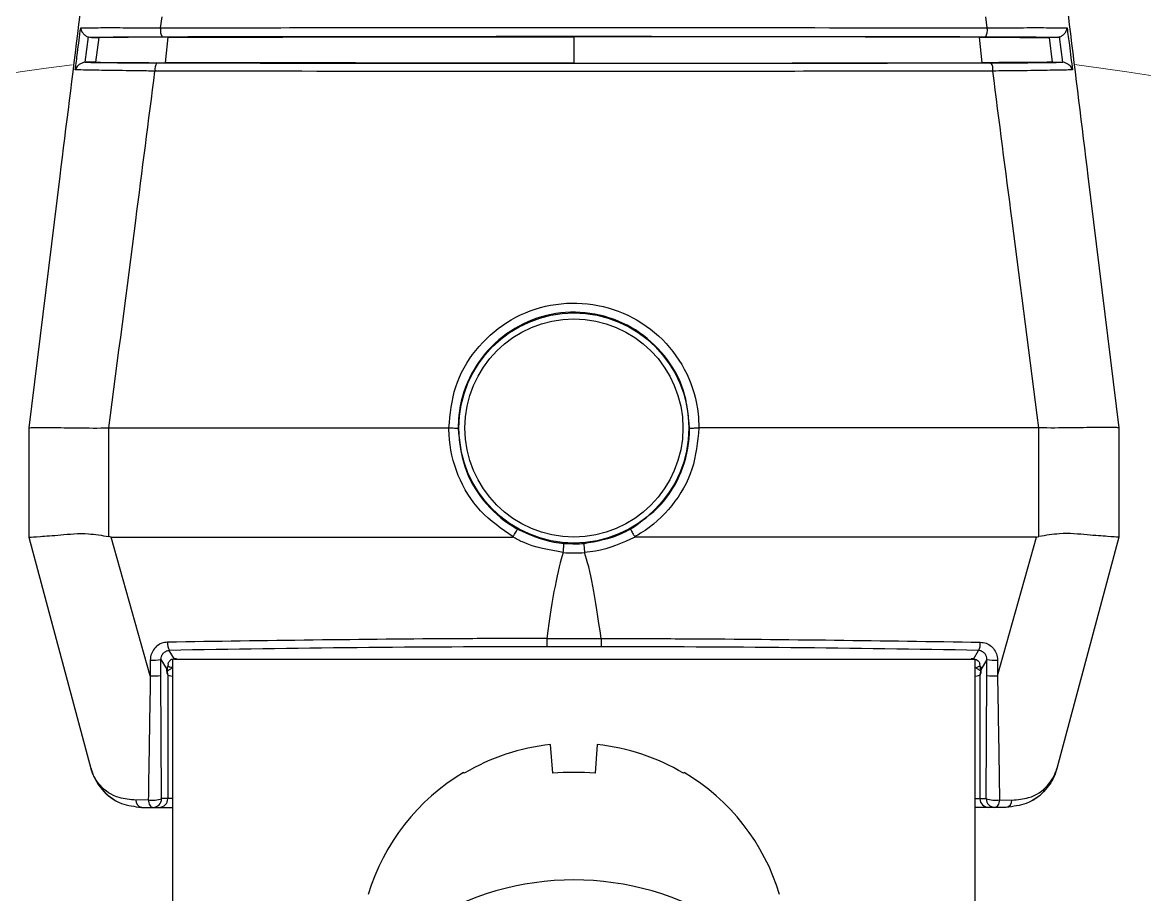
# Model space of a CAD drawing. Extents: x 11 to 120, y 2 to 94.
# Drawn here: x 113.379 to 114.666, y 43.944 to 44.944 of the extents above; entities that cross this region are included whole.
import ezdxf

# ---------------------------------------------------------------- set-up
doc = ezdxf.new("R2010")
doc.units = 0
doc.header["$MEASUREMENT"] = 0
doc.linetypes.add('SLD-Solid', pattern=[0])
doc.layers.add('OBJECT', color=7, linetype='CONTINUOUS')

msp = doc.modelspace()

# ---------------------------------------------------------------- linework, layer by layer
at = {"layer": 'OBJECT'}
for p, q in [((113.5375, 44.9377), (113.5392, 44.9502)), ((114.4857, 44.9377), (114.484, 44.9502)), ((113.4544, 44.9273), (113.4507, 44.8982)), ((113.5432, 44.8978), (113.5464, 44.927)), ((114.0116, 44.9275), (114.0116, 44.8973)), ((114.48, 44.8978), (114.4768, 44.927)), ((114.5725, 44.8982), (114.5687, 44.9273)), ((113.4584, 44.9265), (113.4666, 44.9265)), ((113.4666, 44.9265), (113.4631, 44.8983)), ((114.5648, 44.9265), (114.5566, 44.9265)), ((114.5566, 44.9265), (114.5601, 44.8983)), ((113.4631, 44.8983), (113.4521, 44.8983)), ((114.5601, 44.8983), (114.5711, 44.8983)), ((114.5711, 44.8983), (114.5725, 44.8982)), ((113.422, 44.7675), (113.3866, 44.4789)), ((114.6012, 44.7675), (114.6366, 44.4789)), ((113.3866, 44.4789), (113.3866, 44.3539)), ((113.3866, 44.4789), (113.3866, 44.4789)), ((113.4781, 44.3544), (113.4781, 44.4789)), ((113.4781, 44.4789), (113.4783, 44.4789)), ((113.4783, 44.4789), (113.8682, 44.4789)), ((113.8682, 44.4789), (113.8682, 44.4789)), ((114.5449, 44.4789), (114.155, 44.4789)), ((114.155, 44.4789), (114.155, 44.4789)), ((114.545, 44.4789), (114.5449, 44.4789)), ((114.545, 44.3544), (114.545, 44.4789)), ((114.6366, 44.4789), (114.6366, 44.3539)), ((114.6366, 44.4789), (114.6366, 44.4789)), ((113.3866, 44.3539), (113.3866, 44.3539)), ((113.4809, 44.3539), (113.4781, 44.3544)), ((113.5258, 44.1947), (113.4809, 44.3539)), ((113.4809, 44.3539), (113.9413, 44.3539)), ((114.5423, 44.3539), (114.0819, 44.3539)), ((114.4974, 44.1947), (114.5423, 44.3539)), ((114.5423, 44.3539), (114.545, 44.3544)), ((114.6366, 44.3539), (114.6366, 44.3539)), ((113.9994, 44.3361), (113.9994, 44.3361)), ((114.0238, 44.3361), (114.0238, 44.3361)), ((113.9805, 44.2375), (113.9805, 44.2376)), ((113.9805, 44.2375), (114.0427, 44.2375)), ((114.0427, 44.2375), (114.0427, 44.2376)), ((113.5535, 44.214), (113.5476, 44.2239)), ((114.0426, 44.2281), (113.9806, 44.2281)), ((114.4697, 44.214), (114.4756, 44.2239)), ((113.5258, 44.2128), (113.5258, 44.1947)), ((113.538, 44.1952), (113.5379, 44.2134)), ((113.5379, 44.2134), (113.545, 44.2015)), ((113.5462, 44.2085), (113.546, 44.2089)), ((113.5516, 43.8624), (113.5516, 44.2137)), ((113.5536, 44.214), (113.5535, 44.214)), ((113.5558, 44.214), (114.4674, 44.214)), ((113.5558, 44.214), (114.4674, 44.214)), ((113.5558, 44.214), (113.5558, 44.214)), ((114.4674, 44.214), (114.4674, 44.214)), ((114.4696, 44.214), (114.4697, 44.214)), ((114.4716, 44.2137), (114.4716, 43.8624)), ((114.477, 44.2085), (114.4772, 44.2089)), ((114.4853, 44.2134), (114.4782, 44.2015)), ((114.4852, 44.1952), (114.4853, 44.2134)), ((114.4974, 44.2128), (114.4974, 44.1947)), ((113.5388, 44.0539), (113.538, 44.1952)), ((113.545, 44.2015), (113.545, 44.1991)), ((113.5451, 44.1972), (113.5459, 44.1959)), ((113.5459, 44.1959), (113.5459, 44.0539)), ((114.4781, 44.1972), (114.4773, 44.1959)), ((114.4773, 44.1959), (114.4773, 44.0539)), ((114.4782, 44.2015), (114.4782, 44.1991)), ((114.4844, 44.0539), (114.4852, 44.1952)), ((113.9873, 44.083), (113.9848, 44.116)), ((114.0384, 44.116), (114.0359, 44.083)), ((113.8851, 44.084), (113.8858, 44.083)), ((114.1374, 44.083), (114.1381, 44.084)), ((113.5235, 44.0525), (113.5093, 44.0522)), ((113.5459, 44.0539), (113.5388, 44.0539)), ((113.5516, 44.0539), (113.5459, 44.0539)), ((114.4716, 44.0539), (114.4773, 44.0539)), ((114.4773, 44.0539), (114.4844, 44.0539)), ((114.4997, 44.0525), (114.5139, 44.0522)), ((113.5157, 44.0439), (113.5288, 44.0439)), ((113.5288, 44.0439), (113.5359, 44.0439)), ((113.5359, 44.0439), (113.5515, 44.0439)), ((114.4873, 44.0439), (114.4717, 44.0439)), ((114.4944, 44.0439), (114.4873, 44.0439)), ((114.5075, 44.0439), (114.4944, 44.0439))]:
    msp.add_line(p, q, dxfattribs=at)
at = {"layer": 'OBJECT', "flags": 128}
for points in [[(113.3866, 44.3539), (113.4222, 44.2212), (113.4577, 44.0884)], [(114.6366, 44.3539), (114.601, 44.2212), (114.5654, 44.0884)], [(113.5235, 44.0525), (113.5237, 44.0508), (113.5241, 44.0491), (113.5246, 44.0476), (113.5253, 44.0464), (113.526, 44.0453), (113.5269, 44.0445), (113.5278, 44.0441), (113.5288, 44.0439)], [(114.4997, 44.0525), (114.4995, 44.0508), (114.4991, 44.0491), (114.4986, 44.0476), (114.4979, 44.0464), (114.4971, 44.0453), (114.4963, 44.0445), (114.4954, 44.0441), (114.4944, 44.0439)]]:
    msp.add_lwpolyline(points, dxfattribs=at)
at = {"layer": 'OBJECT'}
for radius in [0.1319, 0.125]:
    msp.add_circle((114.0116, 44.4789), radius, dxfattribs=at)
at = {"layer": 'OBJECT', "color": 7, "linetype": 'SLD-Solid', "lineweight": 15}
for radius, start, end in [(5.0469, 95.2273, 137.1485), (5.0469, 42.8515, 84.7041), (4.9469, 95.8954, 138.4121), (4.9469, 41.5879, 84.1049), (4.8857, 96.0599, 139.2274), (4.8857, 40.7726, 83.9392), (4.6263, 96.8115, 143.1086), (4.6263, 36.8914, 83.1919), (4.4142, 97.488, 146.9505), (4.4142, 33.0495, 82.5252)]:
    msp.add_arc((114.0116, 40.5189), radius, start, end, dxfattribs=at)
at = {"layer": 'OBJECT'}
for centre, radius, start, end in [((113.5519, 44.9351), 0.0146, 169.8676, 212.9845), ((114.4713, 44.9351), 0.0146, 327.0155, 10.1324), ((113.5438, 44.8903), 0.0128, 144.9651, 189.4347), ((114.4794, 44.8903), 0.0128, 350.5653, 35.0349), ((114.0116, 44.4785), 0.1429, 265.1062, 274.8938), ((113.5608, 44.2317), 0.0153, 174.0038, 210.7862), ((114.4624, 44.2317), 0.0153, 329.2138, 5.9962), ((113.529, 44.2805), 0.0678, 267.3198, 277.6135), ((114.4942, 44.2805), 0.0678, 262.3865, 272.6802), ((113.529, 44.2624), 0.0678, 267.32, 277.613), ((113.5359, 44.196), 0.00992, 359.7305, 23.3486), ((114.4873, 44.196), 0.00992, 156.6514, 180.2695), ((114.4942, 44.2624), 0.0678, 262.387, 272.68), ((114.0116, 43.8705), 0.2469, 96.217, 120.6029), ((114.0116, 43.8705), 0.2469, 59.3971, 83.783), ((113.5157, 44.1039), 0.06, 195, 198.0174), ((114.0116, 43.8723), 0.2466, 120.8571, 163.1157), ((114.0116, 43.7748), 0.3092, 85.4885, 94.5115), ((114.0116, 43.8723), 0.2466, 16.8843, 59.1429), ((114.5075, 44.1039), 0.06, 300.6343, 320.784), ((113.5157, 44.1039), 0.06, 221.5897, 239.3657), ((113.5174, 44.0519), 0.00813, 177.5726, 257.8036), ((113.5285, 44.0816), 0.0296, 260.2217, 290.3043), ((113.5288, 44.0539), 0.00999, 270.04, 0.0389), ((113.5359, 44.0539), 0.00999, 270.04, 0.0389), ((114.4873, 44.0539), 0.00999, 179.9611, 269.96), ((114.4947, 44.0816), 0.0296, 249.6957, 279.7783), ((114.4944, 44.0539), 0.00999, 179.9611, 269.96), ((114.5058, 44.0519), 0.00813, 282.1964, 2.4274), ((114.0116, 43.6377), 0.323, 57.4319, 122.5681)]:
    msp.add_arc(centre, radius, start, end, dxfattribs=at)
for centre, major_axis, ratio, start_param, end_param in [((114.0116, 44.9083), (2.217, 0), 0.008727, 1.356281, 1.785312), ((114.0116, 44.9165), (2.2176, 0), 0.008727, 4.494993, 4.929785), ((114.0116, 23.2607), (0, 21.0932), 0.014063, 0.04112, 0.105082), ((114.0116, 23.2607), (0, 21.0932), 0.014063, 6.178103, 6.242065), ((114.0116, 44.0336), (2.2237, 0), 0.08749, 1.584758, 1.780996), ((114.0116, 44.0336), (2.2237, 0), 0.08749, 1.360597, 1.556834), ((113.5513, 44.2077), (0.004, 0.0117), 0.411517, 1.643899, 2.265463), ((113.5558, 44.2123), (0.02, 0), 0.087489, 1.570796, 1.683422), ((114.4674, 44.2123), (0.02, 0), 0.087489, 1.458171, 1.570796), ((114.4719, 44.2077), (-0.004, 0.0117), 0.411517, 4.017722, 4.639287), ((113.5326, 44.1848), (0.008, 0.0234), 0.411517, 5.505747, 5.879758), ((113.5425, 44.1848), (0.002, 0.016), 0.100662, 5.612594, 6.085295), ((113.5608, 44.196), (0.015, 0), 0.145814, 3.193953, 4.049202), ((114.4624, 44.196), (0.015, 0), 0.145814, 5.375576, 6.230825), ((114.4807, 44.1848), (-0.002, 0.016), 0.100662, 0.19789, 0.670591), ((114.4906, 44.1848), (-0.008, 0.0234), 0.411517, 0.403428, 0.777439)]:
    msp.add_ellipse(centre, major_axis=major_axis, ratio=ratio, start_param=start_param, end_param=end_param, dxfattribs=at)
for points, knots in [([(113.5093, 45.474), (113.5086, 45.4683), (113.505, 45.4399), (113.4903, 45.3205), (113.4618, 45.0907), (113.4363, 44.8836), (113.422, 44.7675)], [0, 0, 0, 0, 0.024148, 0.120739, 0.507103, 1, 1, 1, 1]), ([(114.5139, 45.474), (114.5146, 45.4683), (114.5182, 45.4399), (114.5329, 45.3205), (114.5614, 45.0907), (114.5869, 44.8836), (114.6012, 44.7675)], [0, 0, 0, 0, 0.024148, 0.120739, 0.507103, 1, 1, 1, 1]), ([(113.4397, 44.8896), (113.4406, 44.8962), (113.4427, 44.9122), (113.4447, 44.9283), (113.446, 44.9377)], [0, 0, 0, 0, 0.412557, 1, 1, 1, 1]), ([(113.446, 44.9377), (113.4466, 44.9377), (113.4489, 44.9378), (113.4575, 44.9379), (113.4776, 44.938), (113.5075, 44.9379), (113.529, 44.9377), (113.5375, 44.9377)], [0, 0, 0, 0, 0.059553, 0.208066, 0.505163, 0.802607, 1, 1, 1, 1]), ([(113.446, 44.9377), (113.446, 44.9377), (113.4461, 44.9365), (113.4468, 44.9342), (113.4488, 44.9311), (113.4515, 44.9287), (113.4535, 44.9277), (113.4544, 44.9273)], [0, 0, 0, 0, 0.00798, 0.299101, 0.602916, 0.800704, 1, 1, 1, 1]), ([(113.4584, 44.9265), (113.4572, 44.9266), (113.4558, 44.9267), (113.4546, 44.9272), (113.4544, 44.9273)], [0, 0, 0, 0, 0.904055, 1, 1, 1, 1]), ([(113.5397, 44.9272), (113.5278, 44.9271), (113.5041, 44.9271), (113.4745, 44.9268), (113.4639, 44.9266), (113.4584, 44.9265)], [0, 0, 0, 0, 0.327832, 0.655735, 1, 1, 1, 1]), ([(113.5464, 44.927), (113.5335, 44.927), (113.5076, 44.9269), (113.4812, 44.9267), (113.4703, 44.9266), (113.4666, 44.9265)], [0, 0, 0, 0, 0.396562, 0.793191, 1, 1, 1, 1]), ([(113.5375, 44.9377), (113.5441, 44.9377), (113.5767, 44.9378), (113.7145, 44.938), (113.9368, 44.9382), (114.2226, 44.9381), (114.398, 44.9378), (114.4857, 44.9377)], [0, 0, 0, 0, 0.020947, 0.104745, 0.44076, 0.72038, 1, 1, 1, 1]), ([(113.5464, 44.927), (113.6397, 44.9272), (113.7937, 44.9274), (113.95, 44.9275), (114.0116, 44.9275)], [0, 0, 0, 0, 0.605766, 1, 1, 1, 1]), ([(114.4768, 44.927), (114.3835, 44.9272), (114.2295, 44.9274), (114.0732, 44.9275), (114.0116, 44.9275)], [0, 0, 0, 0, 0.605766, 1, 1, 1, 1]), ([(114.4768, 44.927), (114.4897, 44.927), (114.5156, 44.9269), (114.542, 44.9267), (114.5529, 44.9266), (114.5566, 44.9265)], [0, 0, 0, 0, 0.396562, 0.793191, 1, 1, 1, 1]), ([(114.5648, 44.9265), (114.5597, 44.9266), (114.5496, 44.9268), (114.5207, 44.9271), (114.4962, 44.9271), (114.4835, 44.9272)], [0, 0, 0, 0, 0.324373, 0.648689, 1, 1, 1, 1]), ([(114.4857, 44.9377), (114.4921, 44.9377), (114.5117, 44.9379), (114.5409, 44.938), (114.5638, 44.9379), (114.5738, 44.9378), (114.5766, 44.9377), (114.5772, 44.9377)], [0, 0, 0, 0, 0.148503, 0.448595, 0.748256, 0.940444, 1, 1, 1, 1]), ([(114.5687, 44.9273), (114.5676, 44.9269), (114.5663, 44.9266), (114.565, 44.9265), (114.5648, 44.9265)], [0, 0, 0, 0, 0.8436258, 1, 1, 1, 1]), ([(114.5687, 44.9273), (114.5697, 44.9277), (114.5717, 44.9287), (114.5744, 44.9311), (114.5764, 44.9342), (114.5771, 44.9365), (114.5772, 44.9377), (114.5772, 44.9377)], [0, 0, 0, 0, 0.199296, 0.397084, 0.700899, 0.99202, 1, 1, 1, 1]), ([(114.5772, 44.9377), (114.5781, 44.9311), (114.5802, 44.9151), (114.5822, 44.899), (114.5835, 44.8896)], [0, 0, 0, 0, 0.4125571, 1, 1, 1, 1]), ([(113.4507, 44.8982), (113.4496, 44.898), (113.4472, 44.8975), (113.4438, 44.8954), (113.4412, 44.8927), (113.4401, 44.8906), (113.4398, 44.8896), (113.4397, 44.8896)], [0, 0, 0, 0, 0.1927916, 0.4296444, 0.7493041, 0.9922558, 1, 1, 1, 1]), ([(113.5311, 44.8882), (113.5247, 44.8882), (113.5052, 44.8885), (113.476, 44.8889), (113.453, 44.8893), (113.4431, 44.8895), (113.4404, 44.8896), (113.4397, 44.8896)], [0, 0, 0, 0, 0.147376, 0.4444961, 0.7411549, 0.9402222, 1, 1, 1, 1]), ([(113.4507, 44.8982), (113.4507, 44.8982), (113.4512, 44.8982), (113.4516, 44.8983), (113.4521, 44.8983)], [0, 0, 0, 0, 0.020277, 1, 1, 1, 1]), ([(113.4521, 44.8983), (113.457, 44.8982), (113.4667, 44.898), (113.4955, 44.8977), (113.5202, 44.8977), (113.5333, 44.8976)], [0, 0, 0, 0, 0.320862, 0.641681, 1, 1, 1, 1]), ([(113.4631, 44.8983), (113.4706, 44.8982), (113.4857, 44.898), (113.5158, 44.8978), (113.5359, 44.8978), (113.5432, 44.8978)], [0, 0, 0, 0, 0.390004, 0.779955, 1, 1, 1, 1]), ([(114.0116, 44.8973), (113.9328, 44.8973), (113.7753, 44.8974), (113.6205, 44.8976), (113.5432, 44.8978)], [0, 0, 0, 0, 0.500491, 1, 1, 1, 1]), ([(114.0116, 44.8973), (114.0904, 44.8973), (114.2479, 44.8974), (114.4027, 44.8976), (114.48, 44.8978)], [0, 0, 0, 0, 0.500491, 1, 1, 1, 1]), ([(114.5601, 44.8983), (114.5526, 44.8982), (114.5375, 44.898), (114.5074, 44.8978), (114.4873, 44.8978), (114.48, 44.8978)], [0, 0, 0, 0, 0.390004, 0.779955, 1, 1, 1, 1]), ([(114.4899, 44.8976), (114.5017, 44.8977), (114.5254, 44.8977), (114.5551, 44.898), (114.5656, 44.8982), (114.5711, 44.8983)], [0, 0, 0, 0, 0.324207, 0.648491, 1, 1, 1, 1]), ([(114.5835, 44.8896), (114.5828, 44.8896), (114.5806, 44.8895), (114.5724, 44.8893), (114.5526, 44.8889), (114.5228, 44.8885), (114.501, 44.8883), (114.4921, 44.8882)], [0, 0, 0, 0, 0.0597754, 0.2071608, 0.5014118, 0.7959342, 1, 1, 1, 1]), ([(114.5835, 44.8896), (114.5834, 44.8896), (114.5831, 44.8906), (114.582, 44.8927), (114.5794, 44.8954), (114.5759, 44.8975), (114.5736, 44.898), (114.5725, 44.8982)], [0, 0, 0, 0, 0.0077442, 0.2506959, 0.5703556, 0.8072084, 1, 1, 1, 1]), ([(113.4783, 44.4789), (113.4886, 44.5582), (113.5062, 44.6946), (113.5238, 44.8311), (113.5311, 44.8882)], [0, 0, 0, 0, 0.581449, 1, 1, 1, 1]), ([(114.4921, 44.8882), (114.4855, 44.8881), (114.453, 44.8881), (114.3152, 44.8879), (114.0907, 44.8877), (113.8005, 44.8877), (113.6209, 44.888), (113.5311, 44.8882)], [0, 0, 0, 0, 0.020664, 0.103331, 0.434809, 0.717404, 1, 1, 1, 1]), ([(114.5449, 44.4789), (114.5346, 44.5582), (114.517, 44.6946), (114.4994, 44.8311), (114.4921, 44.8882)], [0, 0, 0, 0, 0.581449, 1, 1, 1, 1]), ([(113.8682, 44.4789), (113.8697, 44.4949), (113.8728, 44.5269), (113.8972, 44.5695), (113.9332, 44.6022), (113.9784, 44.6211), (114.0275, 44.624), (114.0748, 44.6106), (114.115, 44.5822), (114.1433, 44.5422), (114.1541, 44.5056), (114.1548, 44.4843), (114.155, 44.4789)], [0, 0, 0, 0, 0.106547, 0.213092, 0.319763, 0.426916, 0.534499, 0.642267, 0.74996, 0.857311, 0.964156, 1, 1, 1, 1]), ([(114.1443, 44.4787), (114.1429, 44.4936), (114.14, 44.5234), (114.1172, 44.5632), (114.0836, 44.5934), (114.0416, 44.6108), (113.9962, 44.6133), (113.9526, 44.6006), (113.9156, 44.5742), (113.8896, 44.5371), (113.8797, 44.5032), (113.879, 44.4835), (113.8788, 44.4787)], [0, 0, 0, 0, 0.1072612, 0.2145278, 0.321699, 0.4289111, 0.5361288, 0.6433129, 0.7505166, 0.8577407, 0.9649189, 1, 1, 1, 1]), ([(113.3866, 44.4789), (113.388, 44.4792), (113.3907, 44.4797), (113.4115, 44.4796), (113.4412, 44.4788), (113.4661, 44.4789), (113.4781, 44.4789)], [0, 0, 0, 0, 0.253584, 0.507165, 0.760848, 1, 1, 1, 1]), ([(113.8682, 44.4789), (113.8693, 44.4789), (113.8716, 44.4789), (113.8747, 44.4789), (113.8771, 44.4788), (113.8784, 44.4787), (113.8788, 44.4787), (113.8788, 44.4787), (113.8788, 44.4787)], [0, 0, 0, 0, 0.208439, 0.416878, 0.625338, 0.833869, 0.967125, 1, 1, 1, 1]), ([(113.9419, 44.3541), (113.9287, 44.3632), (113.9021, 44.3815), (113.8766, 44.4236), (113.8686, 44.4579), (113.8683, 44.4764), (113.8682, 44.4789)], [0, 0, 0, 0, 0.315107, 0.632944, 0.949791, 1, 1, 1, 1]), ([(113.8788, 44.4787), (113.8803, 44.4637), (113.8833, 44.4339), (113.9063, 44.3943), (113.9303, 44.3725), (113.9451, 44.364), (113.9469, 44.3629)], [0, 0, 0, 0, 0.31781, 0.635605, 0.953792, 1, 1, 1, 1]), ([(114.0763, 44.3629), (114.0886, 44.3715), (114.1133, 44.3886), (114.1367, 44.4279), (114.144, 44.4596), (114.1443, 44.4765), (114.1443, 44.4787)], [0, 0, 0, 0, 0.318291, 0.636578, 0.954854, 1, 1, 1, 1]), ([(114.155, 44.4789), (114.1534, 44.4629), (114.1503, 44.4309), (114.1257, 44.3884), (114.0997, 44.3647), (114.0836, 44.3554), (114.0813, 44.3541)], [0, 0, 0, 0, 0.315568, 0.631102, 0.947588, 1, 1, 1, 1]), ([(114.1443, 44.4787), (114.1444, 44.4787), (114.1444, 44.4787), (114.1447, 44.4787), (114.1461, 44.4788), (114.1485, 44.4789), (114.1516, 44.4789), (114.1539, 44.4789), (114.155, 44.4789)], [0, 0, 0, 0, 0.032875, 0.166131, 0.374662, 0.583122, 0.791561, 1, 1, 1, 1]), ([(114.6366, 44.4789), (114.6352, 44.4792), (114.6325, 44.4797), (114.6117, 44.4796), (114.582, 44.4788), (114.5571, 44.4789), (114.545, 44.4789)], [0, 0, 0, 0, 0.253584, 0.507165, 0.760848, 1, 1, 1, 1]), ([(113.9419, 44.3541), (113.9424, 44.3551), (113.9435, 44.3571), (113.945, 44.3597), (113.9462, 44.3617), (113.9467, 44.3626), (113.9469, 44.3629), (113.9469, 44.3629), (113.9469, 44.3629)], [0, 0, 0, 0, 0.214954, 0.429908, 0.644864, 0.859841, 0.951441, 1, 1, 1, 1]), ([(113.9469, 44.3629), (113.9607, 44.3567), (113.9779, 44.349), (113.9965, 44.347), (114.0003, 44.3466)], [0, 0, 0, 0, 0.796377, 1, 1, 1, 1]), ([(114.0229, 44.3466), (114.0377, 44.3491), (114.0564, 44.3524), (114.0729, 44.3611), (114.0763, 44.3629)], [0, 0, 0, 0, 0.796377, 1, 1, 1, 1]), ([(114.0763, 44.3629), (114.0763, 44.3629), (114.0763, 44.3629), (114.0765, 44.3626), (114.077, 44.3617), (114.0782, 44.3597), (114.0797, 44.3571), (114.0808, 44.3551), (114.0813, 44.3541)], [0, 0, 0, 0, 0.048559, 0.140159, 0.355136, 0.570092, 0.785046, 1, 1, 1, 1]), ([(113.3866, 44.3539), (113.3868, 44.3538), (113.3876, 44.3536), (113.3976, 44.3545), (113.4214, 44.356), (113.4501, 44.3591), (113.4703, 44.3557), (113.4781, 44.3544)], [0, 0, 0, 0, 0.097508, 0.351331, 0.599304, 0.843154, 1, 1, 1, 1]), ([(113.9413, 44.3539), (113.9414, 44.3539), (113.9415, 44.3539), (113.9417, 44.354), (113.9418, 44.354), (113.9419, 44.3541), (113.9419, 44.3541)], [0, 0, 0, 0, 0.344886, 0.69197, 0.859659, 1, 1, 1, 1]), ([(113.9994, 44.3361), (113.9833, 44.3389), (113.963, 44.3423), (113.945, 44.3519), (113.9413, 44.3539)], [0, 0, 0, 0, 0.79181, 1, 1, 1, 1]), ([(114.0819, 44.3539), (114.067, 44.3472), (114.0483, 44.3387), (114.028, 44.3365), (114.0238, 44.3361)], [0, 0, 0, 0, 0.791837, 1, 1, 1, 1]), ([(114.0813, 44.3541), (114.0813, 44.3541), (114.0814, 44.354), (114.0815, 44.3539), (114.0817, 44.3539), (114.0819, 44.3539), (114.0819, 44.3539)], [0, 0, 0, 0, 0.159853, 0.363916, 0.750553, 1, 1, 1, 1]), ([(114.6366, 44.3539), (114.6364, 44.3538), (114.6356, 44.3536), (114.6256, 44.3545), (114.6018, 44.356), (114.5731, 44.3591), (114.5529, 44.3557), (114.545, 44.3544)], [0, 0, 0, 0, 0.097508, 0.351331, 0.599304, 0.843154, 1, 1, 1, 1]), ([(113.9994, 44.3361), (113.9995, 44.3372), (113.9997, 44.3395), (114, 44.3425), (114.0002, 44.3449), (114.0002, 44.346), (114.0003, 44.3465), (114.0003, 44.3465), (114.0003, 44.3466)], [0, 0, 0, 0, 0.20994, 0.419876, 0.629821, 0.839759, 0.898245, 1, 1, 1, 1]), ([(114.0003, 44.3466), (114.007, 44.3463), (114.0145, 44.3459), (114.0221, 44.3465), (114.0229, 44.3466)], [0, 0, 0, 0, 0.886118, 1, 1, 1, 1]), ([(114.0229, 44.3466), (114.0229, 44.3465), (114.0229, 44.3465), (114.023, 44.346), (114.023, 44.3449), (114.0232, 44.3425), (114.0235, 44.3395), (114.0237, 44.3372), (114.0238, 44.3361)], [0, 0, 0, 0, 0.101755, 0.160241, 0.370179, 0.580124, 0.79006, 1, 1, 1, 1]), ([(113.5455, 44.2333), (113.5433, 44.233), (113.5387, 44.2325), (113.5327, 44.2288), (113.5282, 44.2234), (113.5261, 44.2177), (113.5259, 44.2141), (113.5258, 44.2128)], [0, 0, 0, 0, 0.2190626, 0.4380204, 0.6592172, 0.8799982, 1, 1, 1, 1]), ([(113.9805, 44.2376), (113.9738, 44.2375), (113.9405, 44.2375), (113.7945, 44.237), (113.6568, 44.235), (113.5455, 44.2333)], [0, 0, 0, 0, 0.0456532, 0.2282935, 1, 1, 1, 1]), ([(113.9805, 44.2375), (113.9805, 44.2364), (113.9805, 44.2342), (113.9805, 44.2313), (113.9805, 44.2292), (113.9805, 44.2283), (113.9805, 44.2282), (113.9806, 44.2281)], [0, 0, 0, 0, 0.2359137, 0.4718336, 0.7077527, 0.9254093, 1, 1, 1, 1]), ([(114.0427, 44.2375), (114.0427, 44.2364), (114.0427, 44.2342), (114.0427, 44.2313), (114.0427, 44.2292), (114.0427, 44.2283), (114.0426, 44.2282), (114.0426, 44.2281)], [0, 0, 0, 0, 0.2359137, 0.4718336, 0.7077527, 0.9254093, 1, 1, 1, 1]), ([(114.0427, 44.2376), (114.0494, 44.2375), (114.0827, 44.2375), (114.2287, 44.237), (114.3664, 44.235), (114.4777, 44.2333)], [0, 0, 0, 0, 0.0456532, 0.2282935, 1, 1, 1, 1]), ([(114.4777, 44.2333), (114.4799, 44.233), (114.4845, 44.2325), (114.4905, 44.2288), (114.495, 44.2234), (114.4971, 44.2177), (114.4973, 44.2141), (114.4974, 44.2128)], [0, 0, 0, 0, 0.2190626, 0.4380204, 0.6592172, 0.8799982, 1, 1, 1, 1]), ([(113.5379, 44.2134), (113.5381, 44.2146), (113.5383, 44.2169), (113.54, 44.2201), (113.5427, 44.2225), (113.5454, 44.2237), (113.5471, 44.2238), (113.5476, 44.2239)], [0, 0, 0, 0, 0.219004, 0.437499, 0.669164, 0.907194, 1, 1, 1, 1]), ([(114.4853, 44.2134), (114.4851, 44.2146), (114.4849, 44.2169), (114.4832, 44.2201), (114.4805, 44.2225), (114.4778, 44.2237), (114.4761, 44.2238), (114.4756, 44.2239)], [0, 0, 0, 0, 0.219004, 0.437499, 0.669164, 0.907194, 1, 1, 1, 1]), ([(113.5535, 44.214), (113.553, 44.214), (113.5517, 44.2139), (113.5497, 44.2131), (113.5474, 44.2114), (113.5465, 44.2099), (113.546, 44.2089)], [0, 0, 0, 0, 0.116462, 0.26945, 0.542699, 1, 1, 1, 1]), ([(113.5536, 44.214), (113.5538, 44.214), (113.5545, 44.214), (113.5552, 44.214), (113.5558, 44.214)], [0, 0, 0, 0, 0.250026, 1, 1, 1, 1]), ([(114.4674, 44.214), (114.4676, 44.214), (114.4683, 44.214), (114.469, 44.214), (114.4696, 44.214)], [0, 0, 0, 0, 0.2500665, 1, 1, 1, 1]), ([(114.4697, 44.214), (114.4702, 44.214), (114.4715, 44.2139), (114.4735, 44.2131), (114.4758, 44.2114), (114.4767, 44.2099), (114.4772, 44.2089)], [0, 0, 0, 0, 0.116462, 0.26945, 0.542699, 1, 1, 1, 1]), ([(113.5258, 44.1947), (113.5257, 44.188), (113.5251, 44.1548), (113.5243, 44.1072), (113.5237, 44.0667), (113.5235, 44.0525)], [0, 0, 0, 0, 0.139683, 0.698663, 1, 1, 1, 1]), ([(113.5448, 44.2004), (113.545, 44.2005), (113.5456, 44.2007), (113.5487, 44.2023), (113.5508, 44.2041), (113.5515, 44.204), (113.5516, 44.204)], [0, 0, 0, 0, 0.276382, 0.561762, 0.909297, 1, 1, 1, 1]), ([(113.545, 44.1991), (113.545, 44.1988), (113.545, 44.1982), (113.5451, 44.1976), (113.5451, 44.1973), (113.5451, 44.1972), (113.5451, 44.1972)], [0, 0, 0, 0, 0.44109, 0.822085, 0.939407, 1, 1, 1, 1]), ([(113.5512, 44.2042), (113.5506, 44.2042), (113.549, 44.2042), (113.547, 44.2051), (113.546, 44.2059), (113.5457, 44.2062)], [0, 0, 0, 0, 0.299023, 0.821644, 1, 1, 1, 1]), ([(114.4775, 44.2062), (114.4768, 44.2057), (114.4752, 44.2046), (114.4729, 44.2038), (114.4715, 44.2041), (114.4713, 44.2041)], [0, 0, 0, 0, 0.371595, 0.901159, 1, 1, 1, 1]), ([(114.4784, 44.2004), (114.4782, 44.2005), (114.4776, 44.2007), (114.4745, 44.2023), (114.4724, 44.2041), (114.4717, 44.204), (114.4716, 44.204)], [0, 0, 0, 0, 0.276382, 0.561762, 0.909297, 1, 1, 1, 1]), ([(114.4782, 44.1991), (114.4782, 44.1988), (114.4782, 44.1982), (114.4781, 44.1976), (114.4781, 44.1973), (114.4781, 44.1972), (114.4781, 44.1972)], [0, 0, 0, 0, 0.44109, 0.822085, 0.939407, 1, 1, 1, 1]), ([(114.4974, 44.1947), (114.4975, 44.188), (114.4981, 44.1548), (114.4989, 44.1072), (114.4995, 44.0667), (114.4997, 44.0525)], [0, 0, 0, 0, 0.139683, 0.698663, 1, 1, 1, 1]), ([(113.5093, 44.0522), (113.5026, 44.0528), (113.4856, 44.0543), (113.4676, 44.0675), (113.46, 44.0806), (113.4579, 44.0877), (113.4578, 44.0883), (113.4577, 44.0884)], [0, 0, 0, 0, 0.244744, 0.626729, 0.967928, 0.996144, 1, 1, 1, 1]), ([(113.4577, 44.0884), (113.4578, 44.0883), (113.458, 44.0875), (113.4587, 44.0849), (113.4618, 44.0764), (113.4708, 44.0621), (113.4893, 44.0472), (113.5077, 44.0449), (113.5157, 44.0439)], [0, 0, 0, 0, 0.003659, 0.034965, 0.112488, 0.381452, 0.732442, 1, 1, 1, 1]), ([(114.5654, 44.0884), (114.5654, 44.0883), (114.5652, 44.0875), (114.5645, 44.0849), (114.5614, 44.0764), (114.5524, 44.0621), (114.5339, 44.0472), (114.5155, 44.0449), (114.5075, 44.0439)], [0, 0, 0, 0, 0.003659, 0.034965, 0.112488, 0.381452, 0.732442, 1, 1, 1, 1]), ([(114.5139, 44.0522), (114.5206, 44.0528), (114.5376, 44.0543), (114.5556, 44.0675), (114.5632, 44.0806), (114.5653, 44.0877), (114.5654, 44.0883), (114.5654, 44.0884)], [0, 0, 0, 0, 0.244744, 0.626729, 0.967928, 0.996144, 1, 1, 1, 1])]:
    msp.add_open_spline(points, degree=3, knots=knots, dxfattribs=at)

doc.saveas('drawing.dxf')
